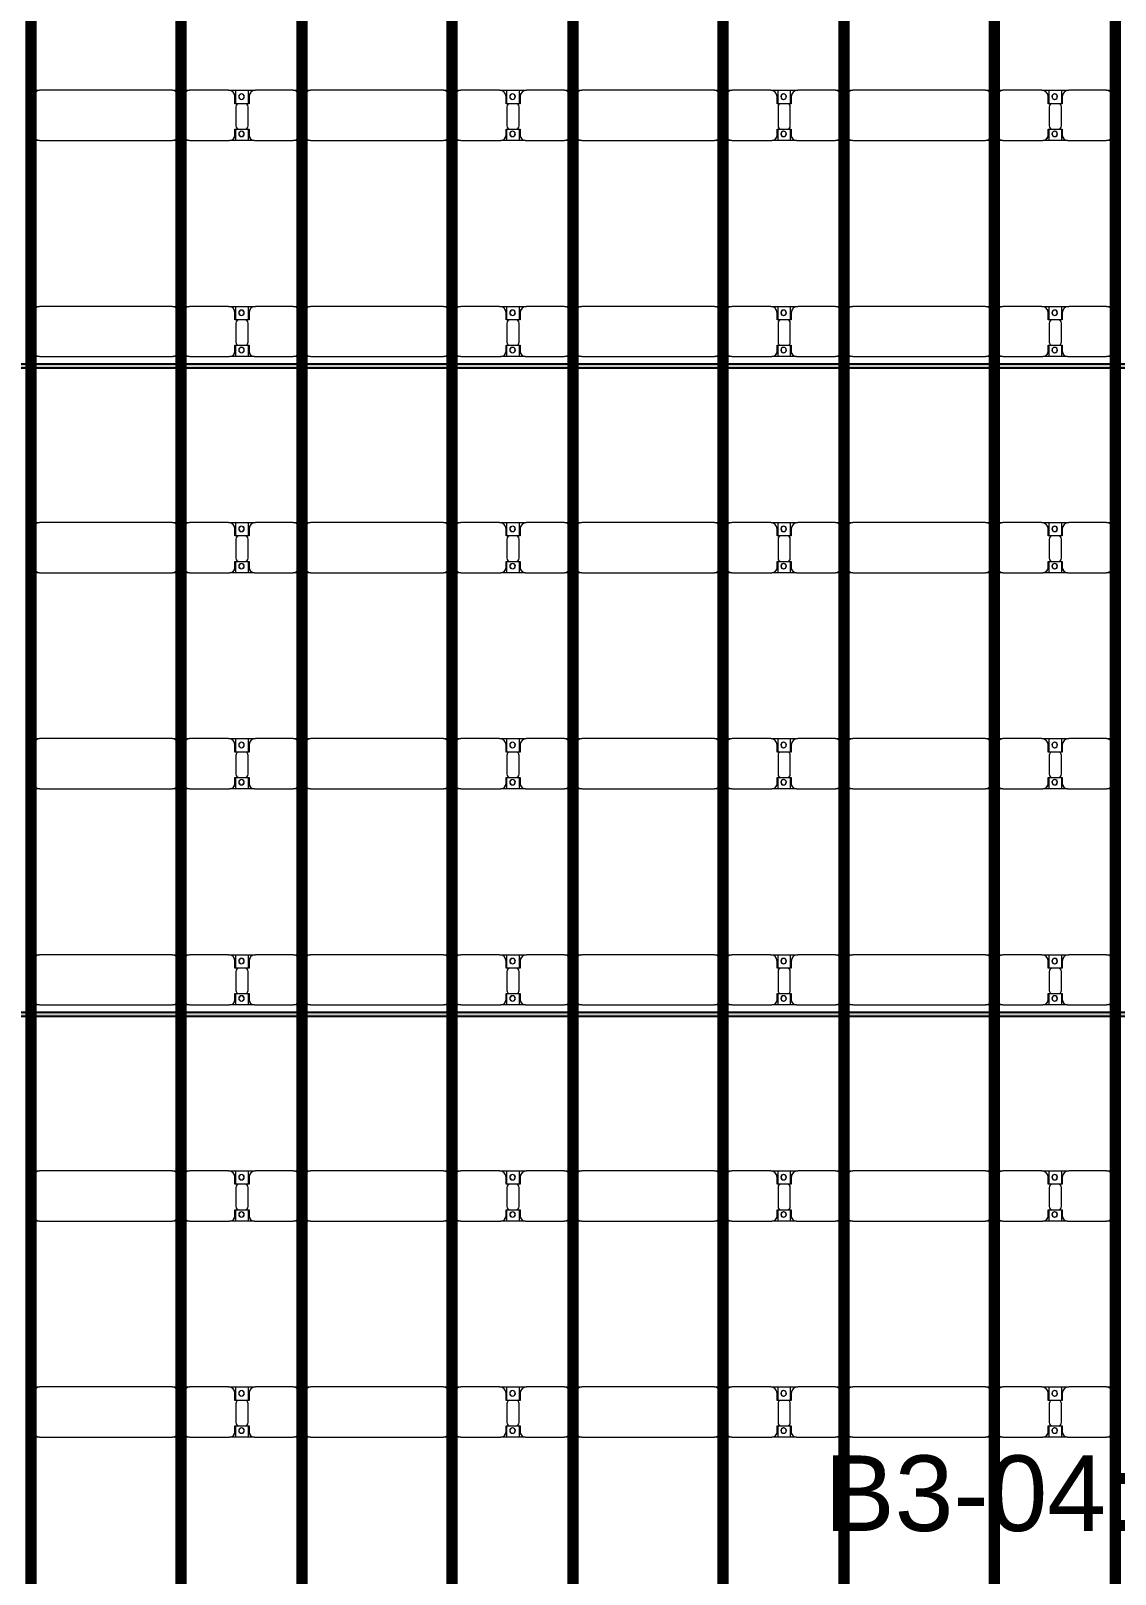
# Model space of a CAD drawing. Header units: millimetres. Extents: x 312848 to 517332, y -142134 to -35114.
# Drawn here: x 370325 to 380365, y -128827 to -114545 of the extents above; entities that cross this region are included whole.
import ezdxf

# ---------------------------------------------------------------- set-up
doc = ezdxf.new("R2010")
doc.units = ezdxf.units.MM
doc.layers.add('A-GENM', color=13, linetype='Continuous', lineweight=9)
doc.layers.add('S-BEAM', color=12, linetype='Continuous', lineweight=9)
doc.layers.add('GC-GHI CHU', color=2, linetype='Continuous')
doc.styles.add('GC_VN', font='arial.ttf')

# ---------------------------------------------------------------- blocks, each defined once
blk = doc.blocks.new('Dai phao do pin - DẢI PHAO ĐỠ PIN-V1-KHUNG KẾT CẤU BÈ PIN 3')
at = {"layer": 'A-GENM', "color": 7}
for p, q in [((41990, 242), (42050, 242)), ((42000, 192), (42000, -173)), ((43280, 242), (42050, 242)), ((43280, 242), (43340, 242)), ((43330, -173), (43330, 192)), ((43380, 242), (43440, 242)), ((43390, 192), (43390, -173)), ((43800, 242), (43440, 242)), ((43800, 242), (43982, 242)), ((43860, 118), (43860, 182)), ((43868, 242), (44050, 242)), ((43868, 118), (43868, 242)), ((43982, 242), (43982, 118)), ((43990, 182), (43990, 118)), ((44400, 242), (44050, 242)), ((44400, 242), (44460, 242)), ((44450, -173), (44450, 192)), ((44500, 242), (44560, 242)), ((44510, 192), (44510, -173)), ((45790, 242), (44560, 242)), ((45790, 242), (45850, 242)), ((45840, -173), (45840, 192)), ((45890, 242), (45950, 242)), ((45900, 192), (45900, -173)), ((46310, 242), (45950, 242)), ((46310, 242), (46492, 242)), ((46370, 118), (46370, 182)), ((46378, 242), (46560, 242)), ((46378, 118), (46378, 242)), ((46492, 242), (46492, 118)), ((46500, 182), (46500, 118)), ((46910, 242), (46560, 242)), ((46910, 242), (46970, 242)), ((46960, -173), (46960, 192)), ((47010, 242), (47070, 242)), ((47020, 192), (47020, -173)), ((48300, 242), (47070, 242)), ((48300, 242), (48360, 242)), ((48350, -173), (48350, 192)), ((48400, 242), (48460, 242)), ((48410, 192), (48410, -173)), ((48820, 242), (48460, 242)), ((48820, 242), (49002, 242)), ((48880, 118), (48880, 182)), ((48888, 242), (49070, 242)), ((48888, 118), (48888, 242)), ((49002, 242), (49002, 118)), ((49010, 182), (49010, 118)), ((49420, 242), (49070, 242)), ((49420, 242), (49480, 242)), ((49470, -173), (49470, 192)), ((49520, 242), (49580, 242)), ((49530, 192), (49530, -173)), ((50810, 242), (49580, 242)), ((50810, 242), (50870, 242)), ((50860, -173), (50860, 192)), ((50910, 242), (50970, 242)), ((50920, 192), (50920, -173)), ((51330, 242), (50970, 242)), ((51330, 242), (51512, 242)), ((51390, 118), (51390, 182)), ((51398, 242), (51580, 242)), ((51398, 118), (51398, 242)), ((51512, 242), (51512, 118)), ((51520, 182), (51520, 118)), ((51930, 242), (51580, 242)), ((51930, 242), (51990, 242)), ((51980, -173), (51980, 192)), ((43952, 118), (43860, 118)), ((43868, 88), (43868, -88)), ((43990, 118), (43898, 118)), ((43982, -88), (43982, 88)), ((46462, 118), (46370, 118)), ((46378, 88), (46378, -88)), ((46500, 118), (46408, 118)), ((46492, -88), (46492, 88)), ((48972, 118), (48880, 118)), ((48888, 88), (48888, -88)), ((49010, 118), (48918, 118)), ((49002, -88), (49002, 88)), ((51482, 118), (51390, 118)), ((51398, 88), (51398, -88)), ((51520, 118), (51428, 118)), ((51512, -88), (51512, 88)), ((43860, -173), (43860, -118)), ((43860, -118), (43952, -118)), ((43868, -223), (43868, -118)), ((43898, -118), (43990, -118)), ((43982, -118), (43982, -223)), ((43990, -118), (43990, -173)), ((46370, -173), (46370, -118)), ((46370, -118), (46462, -118)), ((46378, -223), (46378, -118)), ((46408, -118), (46500, -118)), ((46492, -118), (46492, -223)), ((46500, -118), (46500, -173)), ((48880, -173), (48880, -118)), ((48880, -118), (48972, -118)), ((48888, -223), (48888, -118)), ((48918, -118), (49010, -118)), ((49002, -118), (49002, -223)), ((49010, -118), (49010, -173)), ((51390, -173), (51390, -118)), ((51390, -118), (51482, -118)), ((51398, -223), (51398, -118)), ((51428, -118), (51520, -118)), ((51512, -118), (51512, -223)), ((51520, -118), (51520, -173)), ((42050, -223), (41990, -223)), ((42050, -223), (43280, -223)), ((43340, -223), (43280, -223)), ((43440, -223), (43380, -223)), ((43440, -223), (43810, -223)), ((43982, -223), (43810, -223)), ((44040, -223), (43868, -223)), ((44040, -223), (44400, -223)), ((44460, -223), (44400, -223)), ((44560, -223), (44500, -223)), ((44560, -223), (45790, -223)), ((45850, -223), (45790, -223)), ((45950, -223), (45890, -223)), ((45950, -223), (46320, -223)), ((46492, -223), (46320, -223)), ((46550, -223), (46378, -223)), ((46550, -223), (46910, -223)), ((46970, -223), (46910, -223)), ((47070, -223), (47010, -223)), ((47070, -223), (48300, -223)), ((48360, -223), (48300, -223)), ((48460, -223), (48400, -223)), ((48460, -223), (48830, -223)), ((49002, -223), (48830, -223)), ((49060, -223), (48888, -223)), ((49060, -223), (49420, -223)), ((49480, -223), (49420, -223)), ((49580, -223), (49520, -223)), ((49580, -223), (50810, -223)), ((50870, -223), (50810, -223)), ((50970, -223), (50910, -223)), ((50970, -223), (51340, -223)), ((51512, -223), (51340, -223)), ((51570, -223), (51398, -223)), ((51570, -223), (51930, -223)), ((51990, -223), (51930, -223))]:
    blk.add_line(p, q, dxfattribs=at)
for centre, radius, start, end in [((42050, 192), 50, 90, 180), ((42050, 192), 50, 105, 180), ((43280, 192), 50, 360, 90), ((43280, 192), 50, 15, 90), ((43440, 192), 50, 90, 180), ((43440, 192), 50, 135, 180), ((43800, 182), 60, 0, 90), ((43800, 182), 60, 0, 30), ((43919, 183), 25, 360, 180), ((43919, 183), 25, 180, 0), ((43921, 183), 25, 360, 180), ((43921, 183), 25, 180, 0), ((44050, 182), 60, 90, 180), ((44050, 182), 60, 150, 180), ((44400, 192), 50, 0, 90), ((44400, 192), 50, 0, 45), ((44560, 192), 50, 90, 180), ((44560, 192), 50, 105, 180), ((45790, 192), 50, 360, 90), ((45790, 192), 50, 15, 90), ((45950, 192), 50, 90, 180), ((45950, 192), 50, 135, 180), ((46310, 182), 60, 0, 90), ((46310, 182), 60, 0, 30), ((46429, 183), 25, 0, 180), ((46429, 183), 25, 180, 0), ((46431, 183), 25, 0, 180), ((46431, 183), 25, 180, 0), ((46560, 182), 60, 90, 180), ((46560, 182), 60, 150, 180), ((46910, 192), 50, 0, 90), ((46910, 192), 50, 0, 45), ((47070, 192), 50, 90, 180), ((47070, 192), 50, 105, 180), ((48300, 192), 50, 360, 90), ((48300, 192), 50, 15, 90), ((48460, 192), 50, 90, 180), ((48460, 192), 50, 135, 180), ((48820, 182), 60, 0, 90), ((48820, 182), 60, 0, 30), ((48939, 183), 25, 360, 180), ((48939, 183), 25, 180, 0), ((48941, 183), 25, 0, 180), ((48941, 183), 25, 180, 0), ((49070, 182), 60, 90, 180), ((49070, 182), 60, 150, 180), ((49420, 192), 50, 0, 90), ((49420, 192), 50, 5.2735, 45), ((49580, 192), 50, 90, 180), ((49580, 192), 50, 105, 180), ((50810, 192), 50, 360, 90), ((50810, 192), 50, 15, 90), ((50970, 192), 50, 90, 180), ((50970, 192), 50, 135, 180), ((51330, 182), 60, 0, 90), ((51330, 182), 60, 0, 30), ((51449, 183), 25, 360, 180), ((51449, 183), 25, 180, 0), ((51451, 183), 25, 360, 180), ((51451, 183), 25, 180, 360), ((51580, 182), 60, 90, 180), ((51580, 182), 60, 150, 180), ((51930, 192), 50, 0, 90), ((51930, 192), 50, 0, 45), ((43898, 88), 30, 90, 180), ((43952, 88), 30, 360, 90), ((46408, 88), 30, 90, 180), ((46462, 88), 30, 360, 90), ((48918, 88), 30, 90, 180), ((48972, 88), 30, 0, 90), ((51428, 88), 30, 90, 180), ((51482, 88), 30, 360, 90), ((43898, -88), 30, 180, 270), ((43919, -162), 25, 0, 180), ((43921, -162), 25, 0, 180), ((43952, -88), 30, 270, 0), ((46408, -88), 30, 180, 270), ((46429, -162), 25, 0, 180), ((46431, -162), 25, 0, 180), ((46462, -88), 30, 270, 0), ((48918, -88), 30, 180, 270), ((48939, -162), 25, 0, 180), ((48941, -162), 25, 360, 180), ((48972, -88), 30, 270, 0), ((51428, -88), 30, 180, 270), ((51449, -162), 25, 0, 180), ((51451, -162), 25, 0, 180), ((51482, -88), 30, 270, 0), ((42050, -173), 50, 180, 270), ((42050, -173), 50, 180, 270), ((43280, -173), 50, 270, 0), ((43280, -173), 50, 285, 0), ((43440, -173), 50, 180, 270), ((43440, -173), 50, 180, 225), ((43810, -173), 50, 270, 0), ((43810, -173), 50, 315, 0), ((43919, -162), 25, 180, 360), ((43921, -162), 25, 180, 0), ((44040, -173), 50, 180, 270), ((44040, -173), 50, 180, 225), ((44400, -173), 50, 270, 0), ((44400, -173), 50, 315, 0), ((44560, -173), 50, 180, 270), ((44560, -173), 50, 180, 270), ((45790, -173), 50, 270, 0), ((45790, -173), 50, 285, 0), ((45950, -173), 50, 180, 270), ((45950, -173), 50, 180, 225), ((46320, -173), 50, 270, 0), ((46320, -173), 50, 315, 0), ((46429, -162), 25, 180, 360), ((46431, -162), 25, 180, 0), ((46550, -173), 50, 180, 270), ((46550, -173), 50, 180, 225), ((46910, -173), 50, 270, 0), ((46910, -173), 50, 315, 0), ((47070, -173), 50, 180, 270), ((47070, -173), 50, 180, 270), ((48300, -173), 50, 270, 0), ((48300, -173), 50, 285, 0), ((48460, -173), 50, 180, 270), ((48460, -173), 50, 180, 225), ((48830, -173), 50, 270, 0), ((48830, -173), 50, 315, 0), ((48939, -162), 25, 180, 360), ((48941, -162), 25, 180, 0), ((49060, -173), 50, 180, 270), ((49060, -173), 50, 180, 225), ((49420, -173), 50, 270, 0), ((49420, -173), 50, 315, 354.7265), ((49580, -173), 50, 180, 270), ((49580, -173), 50, 180, 270), ((50810, -173), 50, 270, 360), ((50810, -173), 50, 285, 360), ((50970, -173), 50, 180, 270), ((50970, -173), 50, 180, 225), ((51340, -173), 50, 270, 0), ((51340, -173), 50, 316.9112, 0), ((51449, -162), 25, 180, 0), ((51451, -162), 25, 180, 0), ((51570, -173), 50, 180, 270), ((51570, -173), 50, 180, 225), ((51930, -173), 50, 270, 0), ((51930, -173), 50, 315, 360)]:
    blk.add_arc(centre, radius, start, end, dxfattribs=at)
blk = doc.blocks.new('Dai phao do pin - DẢI PHAO ĐỠ PIN-V2-KHUNG KẾT CẤU BÈ PIN 3')
at = {"layer": 'A-GENM', "color": 7}
for p, q in [((41990, 242), (42050, 242)), ((42000, 192), (42000, -173)), ((43280, 242), (42050, 242)), ((43280, 242), (43340, 242)), ((43330, -173), (43330, 192)), ((43380, 242), (43440, 242)), ((43390, 192), (43390, -173)), ((43800, 242), (43440, 242)), ((43800, 242), (43982, 242)), ((43860, 118), (43860, 182)), ((43868, 242), (44050, 242)), ((43868, 118), (43868, 242)), ((43982, 242), (43982, 118)), ((43990, 182), (43990, 118)), ((44400, 242), (44050, 242)), ((44400, 242), (44460, 242)), ((44450, -173), (44450, 192)), ((44500, 242), (44560, 242)), ((44510, 192), (44510, -173)), ((45790, 242), (44560, 242)), ((45790, 242), (45850, 242)), ((45840, -173), (45840, 192)), ((45890, 242), (45950, 242)), ((45900, 192), (45900, -173)), ((46310, 242), (45950, 242)), ((46310, 242), (46492, 242)), ((46370, 118), (46370, 182)), ((46378, 242), (46560, 242)), ((46378, 118), (46378, 242)), ((46492, 242), (46492, 118)), ((46500, 182), (46500, 118)), ((46910, 242), (46560, 242)), ((46910, 242), (46970, 242)), ((46960, -173), (46960, 192)), ((47010, 242), (47070, 242)), ((47020, 192), (47020, -173)), ((48300, 242), (47070, 242)), ((48300, 242), (48360, 242)), ((48350, -173), (48350, 192)), ((48400, 242), (48460, 242)), ((48410, 192), (48410, -173)), ((48820, 242), (48460, 242)), ((48820, 242), (49002, 242)), ((48880, 118), (48880, 182)), ((48888, 242), (49070, 242)), ((48888, 118), (48888, 242)), ((49002, 242), (49002, 118)), ((49010, 182), (49010, 118)), ((49420, 242), (49070, 242)), ((49420, 242), (49480, 242)), ((49470, -173), (49470, 192)), ((49520, 242), (49580, 242)), ((49530, 192), (49530, -173)), ((50810, 242), (49580, 242)), ((50810, 242), (50870, 242)), ((50860, -173), (50860, 192)), ((50910, 242), (50970, 242)), ((50920, 192), (50920, -173)), ((51330, 242), (50970, 242)), ((51330, 242), (51512, 242)), ((51390, 118), (51390, 182)), ((51398, 242), (51580, 242)), ((51398, 118), (51398, 242)), ((51512, 242), (51512, 118)), ((51520, 182), (51520, 118)), ((51930, 242), (51580, 242)), ((51930, 242), (51990, 242)), ((51980, -173), (51980, 192)), ((43952, 118), (43860, 118)), ((43868, 88), (43868, -88)), ((43990, 118), (43898, 118)), ((43982, -88), (43982, 88)), ((46462, 118), (46370, 118)), ((46378, 88), (46378, -88)), ((46500, 118), (46408, 118)), ((46492, -88), (46492, 88)), ((48972, 118), (48880, 118)), ((48888, 88), (48888, -88)), ((49010, 118), (48918, 118)), ((49002, -88), (49002, 88)), ((51482, 118), (51390, 118)), ((51398, 88), (51398, -88)), ((51520, 118), (51428, 118)), ((51512, -88), (51512, 88)), ((43860, -173), (43860, -118)), ((43860, -118), (43952, -118)), ((43868, -223), (43868, -118)), ((43898, -118), (43990, -118)), ((43982, -118), (43982, -223)), ((43990, -118), (43990, -173)), ((46370, -173), (46370, -118)), ((46370, -118), (46462, -118)), ((46378, -223), (46378, -118)), ((46408, -118), (46500, -118)), ((46492, -118), (46492, -223)), ((46500, -118), (46500, -173)), ((48880, -173), (48880, -118)), ((48880, -118), (48972, -118)), ((48888, -223), (48888, -118)), ((48918, -118), (49010, -118)), ((49002, -118), (49002, -223)), ((49010, -118), (49010, -173)), ((51390, -173), (51390, -118)), ((51390, -118), (51482, -118)), ((51398, -223), (51398, -118)), ((51428, -118), (51520, -118)), ((51512, -118), (51512, -223)), ((51520, -118), (51520, -173)), ((42050, -223), (41990, -223)), ((42050, -223), (43280, -223)), ((43340, -223), (43280, -223)), ((43440, -223), (43380, -223)), ((43440, -223), (43810, -223)), ((43982, -223), (43810, -223)), ((44040, -223), (43868, -223)), ((44040, -223), (44400, -223)), ((44460, -223), (44400, -223)), ((44560, -223), (44500, -223)), ((44560, -223), (45790, -223)), ((45850, -223), (45790, -223)), ((45950, -223), (45890, -223)), ((45950, -223), (46320, -223)), ((46492, -223), (46320, -223)), ((46550, -223), (46378, -223)), ((46550, -223), (46910, -223)), ((46970, -223), (46910, -223)), ((47070, -223), (47010, -223)), ((47070, -223), (48300, -223)), ((48360, -223), (48300, -223)), ((48460, -223), (48400, -223)), ((48460, -223), (48830, -223)), ((49002, -223), (48830, -223)), ((49060, -223), (48888, -223)), ((49060, -223), (49420, -223)), ((49480, -223), (49420, -223)), ((49580, -223), (49520, -223)), ((49580, -223), (50810, -223)), ((50870, -223), (50810, -223)), ((50970, -223), (50910, -223)), ((50970, -223), (51340, -223)), ((51512, -223), (51340, -223)), ((51570, -223), (51398, -223)), ((51570, -223), (51930, -223)), ((51990, -223), (51930, -223))]:
    blk.add_line(p, q, dxfattribs=at)
for centre, radius, start, end in [((42050, 192), 50, 90, 180), ((42050, 192), 50, 105, 180), ((43280, 192), 50, 360, 90), ((43280, 192), 50, 15, 90), ((43440, 192), 50, 90, 180), ((43440, 192), 50, 135, 180), ((43800, 182), 60, 0, 90), ((43800, 182), 60, 0, 28.8526), ((43919, 183), 25, 360, 180), ((43919, 183), 25, 180, 0), ((43921, 183), 25, 360, 180), ((43921, 183), 25, 180, 0), ((44050, 182), 60, 90, 180), ((44050, 182), 60, 151.1474, 180), ((44400, 192), 50, 0, 90), ((44400, 192), 50, 0, 45), ((44560, 192), 50, 90, 180), ((44560, 192), 50, 105, 180), ((45790, 192), 50, 360, 90), ((45790, 192), 50, 15, 90), ((45950, 192), 50, 90, 180), ((45950, 192), 50, 135, 180), ((46310, 182), 60, 0, 90), ((46310, 182), 60, 0, 28.8526), ((46429, 183), 25, 0, 180), ((46429, 183), 25, 180, 0), ((46431, 183), 25, 0, 180), ((46431, 183), 25, 180, 0), ((46560, 182), 60, 90, 180), ((46560, 182), 60, 151.1474, 180), ((46910, 192), 50, 0, 90), ((46910, 192), 50, 0, 45), ((47070, 192), 50, 90, 180), ((47070, 192), 50, 105, 180), ((48300, 192), 50, 360, 90), ((48300, 192), 50, 15, 90), ((48460, 192), 50, 90, 180), ((48460, 192), 50, 135, 180), ((48820, 182), 60, 0, 90), ((48820, 182), 60, 0, 28.8526), ((48939, 183), 25, 360, 180), ((48939, 183), 25, 180, 0), ((48941, 183), 25, 0, 180), ((48941, 183), 25, 180, 0), ((49070, 182), 60, 90, 180), ((49070, 182), 60, 151.1474, 180), ((49420, 192), 50, 0, 90), ((49420, 192), 50, 5.2735, 45), ((49580, 192), 50, 90, 180), ((49580, 192), 50, 105, 180), ((50810, 192), 50, 360, 90), ((50810, 192), 50, 15, 90), ((50970, 192), 50, 90, 180), ((50970, 192), 50, 135, 180), ((51330, 182), 60, 0, 90), ((51330, 182), 60, 0, 28.8526), ((51449, 183), 25, 360, 180), ((51449, 183), 25, 180, 0), ((51451, 183), 25, 360, 180), ((51451, 183), 25, 180, 360), ((51580, 182), 60, 90, 180), ((51580, 182), 60, 151.1474, 180), ((51930, 192), 50, 0, 90), ((51930, 192), 50, 0, 45), ((43898, 88), 30, 90, 180), ((43952, 88), 30, 360, 90), ((46408, 88), 30, 90, 180), ((46462, 88), 30, 360, 90), ((48918, 88), 30, 90, 180), ((48972, 88), 30, 0, 90), ((51428, 88), 30, 90, 180), ((51482, 88), 30, 360, 90), ((43898, -88), 30, 180, 270), ((43919, -162), 25, 0, 180), ((43921, -162), 25, 0, 180), ((43952, -88), 30, 270, 0), ((46408, -88), 30, 180, 270), ((46429, -162), 25, 0, 180), ((46431, -162), 25, 0, 180), ((46462, -88), 30, 270, 0), ((48918, -88), 30, 180, 270), ((48939, -162), 25, 0, 180), ((48941, -162), 25, 360, 180), ((48972, -88), 30, 270, 0), ((51428, -88), 30, 180, 270), ((51449, -162), 25, 0, 180), ((51451, -162), 25, 0, 180), ((51482, -88), 30, 270, 0), ((42050, -173), 50, 180, 270), ((42050, -173), 50, 180, 270), ((43280, -173), 50, 270, 0), ((43280, -173), 50, 285, 0), ((43440, -173), 50, 180, 270), ((43440, -173), 50, 180, 225), ((43810, -173), 50, 270, 0), ((43810, -173), 50, 315, 0), ((43919, -162), 25, 180, 360), ((43921, -162), 25, 180, 0), ((44040, -173), 50, 180, 270), ((44040, -173), 50, 180, 225), ((44400, -173), 50, 270, 0), ((44400, -173), 50, 315, 0), ((44560, -173), 50, 180, 270), ((44560, -173), 50, 180, 270), ((45790, -173), 50, 270, 0), ((45790, -173), 50, 285, 0), ((45950, -173), 50, 180, 270), ((45950, -173), 50, 180, 225), ((46320, -173), 50, 270, 0), ((46320, -173), 50, 315, 0), ((46429, -162), 25, 180, 360), ((46431, -162), 25, 180, 0), ((46550, -173), 50, 180, 270), ((46550, -173), 50, 180, 225), ((46910, -173), 50, 270, 0), ((46910, -173), 50, 315, 0), ((47070, -173), 50, 180, 270), ((47070, -173), 50, 180, 270), ((48300, -173), 50, 270, 0), ((48300, -173), 50, 285, 0), ((48460, -173), 50, 180, 270), ((48460, -173), 50, 180, 225), ((48830, -173), 50, 270, 0), ((48830, -173), 50, 315, 0), ((48939, -162), 25, 180, 360), ((48941, -162), 25, 180, 0), ((49060, -173), 50, 180, 270), ((49060, -173), 50, 180, 225), ((49420, -173), 50, 270, 0), ((49420, -173), 50, 315, 354.7265), ((49580, -173), 50, 180, 270), ((49580, -173), 50, 180, 270), ((50810, -173), 50, 270, 360), ((50810, -173), 50, 285, 360), ((50970, -173), 50, 180, 270), ((50970, -173), 50, 180, 225), ((51340, -173), 50, 270, 0), ((51340, -173), 50, 316.9112, 0), ((51449, -162), 25, 180, 0), ((51451, -162), 25, 180, 0), ((51570, -173), 50, 180, 270), ((51570, -173), 50, 180, 225), ((51930, -173), 50, 270, 0), ((51930, -173), 50, 315, 360)]:
    blk.add_arc(centre, radius, start, end, dxfattribs=at)
blk = doc.blocks.new('Dai phao do pin - DẢI PHAO ĐỠ PIN-67477-KHUNG KẾT CẤU BÈ PIN 3')
at = {"layer": 'A-GENM', "color": 7}
for p, q in [((41990, 242), (42050, 242)), ((42000, 192), (42000, -173)), ((43280, 242), (42050, 242)), ((43280, 242), (43340, 242)), ((43330, -173), (43330, 192)), ((43380, 242), (43440, 242)), ((43390, 192), (43390, -173)), ((43800, 242), (43440, 242)), ((43800, 242), (43982, 242)), ((43860, 118), (43860, 182)), ((43868, 242), (44050, 242)), ((43868, 118), (43868, 242)), ((43982, 242), (43982, 118)), ((43990, 182), (43990, 118)), ((44400, 242), (44050, 242)), ((44400, 242), (44460, 242)), ((44450, -173), (44450, 192)), ((44500, 242), (44560, 242)), ((44510, 192), (44510, -173)), ((45790, 242), (44560, 242)), ((45790, 242), (45850, 242)), ((45840, -173), (45840, 192)), ((45890, 242), (45950, 242)), ((45900, 192), (45900, -173)), ((46310, 242), (45950, 242)), ((46310, 242), (46492, 242)), ((46370, 118), (46370, 182)), ((46378, 242), (46560, 242)), ((46378, 118), (46378, 242)), ((46492, 242), (46492, 118)), ((46500, 182), (46500, 118)), ((46910, 242), (46560, 242)), ((46910, 242), (46970, 242)), ((46960, -173), (46960, 192)), ((47010, 242), (47070, 242)), ((47020, 192), (47020, -173)), ((48300, 242), (47070, 242)), ((48300, 242), (48360, 242)), ((48350, -173), (48350, 192)), ((48400, 242), (48460, 242)), ((48410, 192), (48410, -173)), ((48820, 242), (48460, 242)), ((48820, 242), (49002, 242)), ((48880, 118), (48880, 182)), ((48888, 242), (49070, 242)), ((48888, 118), (48888, 242)), ((49002, 242), (49002, 118)), ((49010, 182), (49010, 118)), ((49420, 242), (49070, 242)), ((49420, 242), (49480, 242)), ((49470, -173), (49470, 192)), ((49520, 242), (49580, 242)), ((49530, 192), (49530, -173)), ((50810, 242), (49580, 242)), ((50810, 242), (50870, 242)), ((50860, -173), (50860, 192)), ((50910, 242), (50970, 242)), ((50920, 192), (50920, -173)), ((51330, 242), (50970, 242)), ((51330, 242), (51512, 242)), ((51390, 118), (51390, 182)), ((51398, 242), (51580, 242)), ((51398, 118), (51398, 242)), ((51512, 242), (51512, 118)), ((51520, 182), (51520, 118)), ((51930, 242), (51580, 242)), ((51930, 242), (51990, 242)), ((51980, -173), (51980, 192)), ((43952, 118), (43860, 118)), ((43868, 88), (43868, -88)), ((43990, 118), (43898, 118)), ((43982, -88), (43982, 88)), ((46462, 118), (46370, 118)), ((46378, 88), (46378, -88)), ((46500, 118), (46408, 118)), ((46492, -88), (46492, 88)), ((48972, 118), (48880, 118)), ((48888, 88), (48888, -88)), ((49010, 118), (48918, 118)), ((49002, -88), (49002, 88)), ((51482, 118), (51390, 118)), ((51398, 88), (51398, -88)), ((51520, 118), (51428, 118)), ((51512, -88), (51512, 88)), ((43860, -173), (43860, -118)), ((43860, -118), (43952, -118)), ((43868, -223), (43868, -118)), ((43898, -118), (43990, -118)), ((43982, -118), (43982, -223)), ((43990, -118), (43990, -173)), ((46370, -173), (46370, -118)), ((46370, -118), (46462, -118)), ((46378, -223), (46378, -118)), ((46408, -118), (46500, -118)), ((46492, -118), (46492, -223)), ((46500, -118), (46500, -173)), ((48880, -173), (48880, -118)), ((48880, -118), (48972, -118)), ((48888, -223), (48888, -118)), ((48918, -118), (49010, -118)), ((49002, -118), (49002, -223)), ((49010, -118), (49010, -173)), ((51390, -173), (51390, -118)), ((51390, -118), (51482, -118)), ((51398, -223), (51398, -118)), ((51428, -118), (51520, -118)), ((51512, -118), (51512, -223)), ((51520, -118), (51520, -173)), ((42050, -223), (41990, -223)), ((42050, -223), (43280, -223)), ((43340, -223), (43280, -223)), ((43440, -223), (43380, -223)), ((43440, -223), (43810, -223)), ((43982, -223), (43810, -223)), ((44040, -223), (43868, -223)), ((44040, -223), (44400, -223)), ((44460, -223), (44400, -223)), ((44560, -223), (44500, -223)), ((44560, -223), (45790, -223)), ((45850, -223), (45790, -223)), ((45950, -223), (45890, -223)), ((45950, -223), (46320, -223)), ((46492, -223), (46320, -223)), ((46550, -223), (46378, -223)), ((46550, -223), (46910, -223)), ((46970, -223), (46910, -223)), ((47070, -223), (47010, -223)), ((47070, -223), (48300, -223)), ((48360, -223), (48300, -223)), ((48460, -223), (48400, -223)), ((48460, -223), (48830, -223)), ((49002, -223), (48830, -223)), ((49060, -223), (48888, -223)), ((49060, -223), (49420, -223)), ((49480, -223), (49420, -223)), ((49580, -223), (49520, -223)), ((49580, -223), (50810, -223)), ((50870, -223), (50810, -223)), ((50970, -223), (50910, -223)), ((50970, -223), (51340, -223)), ((51512, -223), (51340, -223)), ((51570, -223), (51398, -223)), ((51570, -223), (51930, -223)), ((51990, -223), (51930, -223))]:
    blk.add_line(p, q, dxfattribs=at)
for centre, radius, start, end in [((42050, 192), 50, 90, 180), ((42050, 192), 50, 105, 180), ((43280, 192), 50, 360, 90), ((43280, 192), 50, 15, 90), ((43440, 192), 50, 90, 180), ((43440, 192), 50, 135, 180), ((43800, 182), 60, 0, 90), ((43800, 182), 60, 0, 30), ((43919, 183), 25, 360, 180), ((43919, 183), 25, 180, 0), ((43921, 183), 25, 360, 180), ((43921, 183), 25, 180, 0), ((44050, 182), 60, 90, 180), ((44050, 182), 60, 150, 180), ((44400, 192), 50, 0, 90), ((44400, 192), 50, 0, 45), ((44560, 192), 50, 90, 180), ((44560, 192), 50, 105, 180), ((45790, 192), 50, 360, 90), ((45790, 192), 50, 15, 90), ((45950, 192), 50, 90, 180), ((45950, 192), 50, 135, 180), ((46310, 182), 60, 0, 90), ((46310, 182), 60, 0, 30), ((46429, 183), 25, 0, 180), ((46429, 183), 25, 180, 0), ((46431, 183), 25, 0, 180), ((46431, 183), 25, 180, 0), ((46560, 182), 60, 90, 180), ((46560, 182), 60, 150, 180), ((46910, 192), 50, 0, 90), ((46910, 192), 50, 0, 45), ((47070, 192), 50, 90, 180), ((47070, 192), 50, 105, 180), ((48300, 192), 50, 360, 90), ((48300, 192), 50, 15, 90), ((48460, 192), 50, 90, 180), ((48460, 192), 50, 135, 180), ((48820, 182), 60, 0, 90), ((48820, 182), 60, 0, 30), ((48939, 183), 25, 360, 180), ((48939, 183), 25, 180, 0), ((48941, 183), 25, 0, 180), ((48941, 183), 25, 180, 0), ((49070, 182), 60, 90, 180), ((49070, 182), 60, 150, 180), ((49420, 192), 50, 0, 90), ((49420, 192), 50, 5.2735, 45), ((49580, 192), 50, 90, 180), ((49580, 192), 50, 105, 180), ((50810, 192), 50, 360, 90), ((50810, 192), 50, 15, 90), ((50970, 192), 50, 90, 180), ((50970, 192), 50, 135, 180), ((51330, 182), 60, 0, 90), ((51330, 182), 60, 0, 30), ((51449, 183), 25, 360, 180), ((51449, 183), 25, 180, 0), ((51451, 183), 25, 360, 180), ((51451, 183), 25, 180, 360), ((51580, 182), 60, 90, 180), ((51580, 182), 60, 150, 180), ((51930, 192), 50, 0, 90), ((51930, 192), 50, 0, 45), ((43898, 88), 30, 90, 180), ((43952, 88), 30, 360, 90), ((46408, 88), 30, 90, 180), ((46462, 88), 30, 360, 90), ((48918, 88), 30, 90, 180), ((48972, 88), 30, 0, 90), ((51428, 88), 30, 90, 180), ((51482, 88), 30, 360, 90), ((43898, -88), 30, 180, 270), ((43919, -162), 25, 0, 180), ((43921, -162), 25, 0, 180), ((43952, -88), 30, 270, 0), ((46408, -88), 30, 180, 270), ((46429, -162), 25, 0, 180), ((46431, -162), 25, 0, 180), ((46462, -88), 30, 270, 0), ((48918, -88), 30, 180, 270), ((48939, -162), 25, 0, 180), ((48941, -162), 25, 360, 180), ((48972, -88), 30, 270, 0), ((51428, -88), 30, 180, 270), ((51449, -162), 25, 0, 180), ((51451, -162), 25, 0, 180), ((51482, -88), 30, 270, 0), ((42050, -173), 50, 180, 270), ((42050, -173), 50, 180, 270), ((43280, -173), 50, 270, 0), ((43280, -173), 50, 285, 0), ((43440, -173), 50, 180, 270), ((43440, -173), 50, 180, 225), ((43810, -173), 50, 270, 0), ((43810, -173), 50, 315, 0), ((43919, -162), 25, 180, 360), ((43921, -162), 25, 180, 0), ((44040, -173), 50, 180, 270), ((44040, -173), 50, 180, 225), ((44400, -173), 50, 270, 0), ((44400, -173), 50, 315, 0), ((44560, -173), 50, 180, 270), ((44560, -173), 50, 180, 270), ((45790, -173), 50, 270, 0), ((45790, -173), 50, 285, 0), ((45950, -173), 50, 180, 270), ((45950, -173), 50, 180, 225), ((46320, -173), 50, 270, 0), ((46320, -173), 50, 315, 0), ((46429, -162), 25, 180, 360), ((46431, -162), 25, 180, 0), ((46550, -173), 50, 180, 270), ((46550, -173), 50, 180, 225), ((46910, -173), 50, 270, 0), ((46910, -173), 50, 315, 0), ((47070, -173), 50, 180, 270), ((47070, -173), 50, 180, 270), ((48300, -173), 50, 270, 0), ((48300, -173), 50, 285, 0), ((48460, -173), 50, 180, 270), ((48460, -173), 50, 180, 225), ((48830, -173), 50, 270, 0), ((48830, -173), 50, 315, 0), ((48939, -162), 25, 180, 360), ((48941, -162), 25, 180, 0), ((49060, -173), 50, 180, 270), ((49060, -173), 50, 180, 225), ((49420, -173), 50, 270, 0), ((49420, -173), 50, 315, 354.7265), ((49580, -173), 50, 180, 270), ((49580, -173), 50, 180, 270), ((50810, -173), 50, 270, 360), ((50810, -173), 50, 285, 360), ((50970, -173), 50, 180, 270), ((50970, -173), 50, 180, 225), ((51340, -173), 50, 270, 0), ((51340, -173), 50, 316.9112, 0), ((51449, -162), 25, 180, 0), ((51451, -162), 25, 180, 0), ((51570, -173), 50, 180, 270), ((51570, -173), 50, 180, 225), ((51930, -173), 50, 270, 0), ((51930, -173), 50, 315, 360)]:
    blk.add_arc(centre, radius, start, end, dxfattribs=at)
blk = doc.blocks.new('Dai phao do pin - DẢI PHAO ĐỠ PIN-V3-KHUNG KẾT CẤU BÈ PIN 3')
at = {"layer": 'A-GENM', "color": 7}
for p, q in [((41990, 242), (42050, 242)), ((42000, 192), (42000, -173)), ((43280, 242), (42050, 242)), ((43280, 242), (43340, 242)), ((43330, -173), (43330, 192)), ((43380, 242), (43440, 242)), ((43390, 192), (43390, -173)), ((43800, 242), (43440, 242)), ((43800, 242), (43982, 242)), ((43860, 118), (43860, 182)), ((43868, 242), (44050, 242)), ((43868, 118), (43868, 242)), ((43982, 242), (43982, 118)), ((43990, 182), (43990, 118)), ((44400, 242), (44050, 242)), ((44400, 242), (44460, 242)), ((44450, -173), (44450, 192)), ((44500, 242), (44560, 242)), ((44510, 192), (44510, -173)), ((45790, 242), (44560, 242)), ((45790, 242), (45850, 242)), ((45840, -173), (45840, 192)), ((45890, 242), (45950, 242)), ((45900, 192), (45900, -173)), ((46310, 242), (45950, 242)), ((46310, 242), (46492, 242)), ((46370, 118), (46370, 182)), ((46378, 242), (46560, 242)), ((46378, 118), (46378, 242)), ((46492, 242), (46492, 118)), ((46500, 182), (46500, 118)), ((46910, 242), (46560, 242)), ((46910, 242), (46970, 242)), ((46960, -173), (46960, 192)), ((47010, 242), (47070, 242)), ((47020, 192), (47020, -173)), ((48300, 242), (47070, 242)), ((48300, 242), (48360, 242)), ((48350, -173), (48350, 192)), ((48400, 242), (48460, 242)), ((48410, 192), (48410, -173)), ((48820, 242), (48460, 242)), ((48820, 242), (49002, 242)), ((48880, 118), (48880, 182)), ((48888, 242), (49070, 242)), ((48888, 118), (48888, 242)), ((49002, 242), (49002, 118)), ((49010, 182), (49010, 118)), ((49420, 242), (49070, 242)), ((49420, 242), (49480, 242)), ((49470, -173), (49470, 192)), ((49520, 242), (49580, 242)), ((49530, 192), (49530, -173)), ((50810, 242), (49580, 242)), ((50810, 242), (50870, 242)), ((50860, -173), (50860, 192)), ((50910, 242), (50970, 242)), ((50920, 192), (50920, -173)), ((51330, 242), (50970, 242)), ((51330, 242), (51512, 242)), ((51390, 118), (51390, 182)), ((51398, 242), (51580, 242)), ((51398, 118), (51398, 242)), ((51512, 242), (51512, 118)), ((51520, 182), (51520, 118)), ((51930, 242), (51580, 242)), ((51930, 242), (51990, 242)), ((51980, -173), (51980, 192)), ((43952, 118), (43860, 118)), ((43868, 88), (43868, -88)), ((43990, 118), (43898, 118)), ((43982, -88), (43982, 88)), ((46462, 118), (46370, 118)), ((46378, 88), (46378, -88)), ((46500, 118), (46408, 118)), ((46492, -88), (46492, 88)), ((48972, 118), (48880, 118)), ((48888, 88), (48888, -88)), ((49010, 118), (48918, 118)), ((49002, -88), (49002, 88)), ((51482, 118), (51390, 118)), ((51398, 88), (51398, -88)), ((51520, 118), (51428, 118)), ((51512, -88), (51512, 88)), ((43860, -173), (43860, -118)), ((43860, -118), (43952, -118)), ((43868, -223), (43868, -118)), ((43898, -118), (43990, -118)), ((43982, -118), (43982, -223)), ((43990, -118), (43990, -173)), ((46370, -173), (46370, -118)), ((46370, -118), (46462, -118)), ((46378, -223), (46378, -118)), ((46408, -118), (46500, -118)), ((46492, -118), (46492, -223)), ((46500, -118), (46500, -173)), ((48880, -173), (48880, -118)), ((48880, -118), (48972, -118)), ((48888, -223), (48888, -118)), ((48918, -118), (49010, -118)), ((49002, -118), (49002, -223)), ((49010, -118), (49010, -173)), ((51390, -173), (51390, -118)), ((51390, -118), (51482, -118)), ((51398, -223), (51398, -118)), ((51428, -118), (51520, -118)), ((51512, -118), (51512, -223)), ((51520, -118), (51520, -173)), ((42050, -223), (41990, -223)), ((42050, -223), (43280, -223)), ((43340, -223), (43280, -223)), ((43440, -223), (43380, -223)), ((43440, -223), (43810, -223)), ((43982, -223), (43810, -223)), ((44040, -223), (43868, -223)), ((44040, -223), (44400, -223)), ((44460, -223), (44400, -223)), ((44560, -223), (44500, -223)), ((44560, -223), (45790, -223)), ((45850, -223), (45790, -223)), ((45950, -223), (45890, -223)), ((45950, -223), (46320, -223)), ((46492, -223), (46320, -223)), ((46550, -223), (46378, -223)), ((46550, -223), (46910, -223)), ((46970, -223), (46910, -223)), ((47070, -223), (47010, -223)), ((47070, -223), (48300, -223)), ((48360, -223), (48300, -223)), ((48460, -223), (48400, -223)), ((48460, -223), (48830, -223)), ((49002, -223), (48830, -223)), ((49060, -223), (48888, -223)), ((49060, -223), (49420, -223)), ((49480, -223), (49420, -223)), ((49580, -223), (49520, -223)), ((49580, -223), (50810, -223)), ((50870, -223), (50810, -223)), ((50970, -223), (50910, -223)), ((50970, -223), (51340, -223)), ((51512, -223), (51340, -223)), ((51570, -223), (51398, -223)), ((51570, -223), (51930, -223)), ((51990, -223), (51930, -223))]:
    blk.add_line(p, q, dxfattribs=at)
for centre, radius, start, end in [((42050, 192), 50, 90, 180), ((42050, 192), 50, 105, 180), ((43280, 192), 50, 360, 90), ((43280, 192), 50, 15, 90), ((43440, 192), 50, 90, 180), ((43440, 192), 50, 135, 180), ((43800, 182), 60, 0, 90), ((43800, 182), 60, 0, 30), ((43919, 183), 25, 360, 180), ((43919, 183), 25, 180, 0), ((43921, 183), 25, 360, 180), ((43921, 183), 25, 180, 0), ((44050, 182), 60, 90, 180), ((44050, 182), 60, 150, 180), ((44400, 192), 50, 0, 90), ((44400, 192), 50, 0, 45), ((44560, 192), 50, 90, 180), ((44560, 192), 50, 105, 180), ((45790, 192), 50, 360, 90), ((45790, 192), 50, 15, 90), ((45950, 192), 50, 90, 180), ((45950, 192), 50, 135, 180), ((46310, 182), 60, 0, 90), ((46310, 182), 60, 0, 30), ((46429, 183), 25, 0, 180), ((46429, 183), 25, 180, 0), ((46431, 183), 25, 0, 180), ((46431, 183), 25, 180, 0), ((46560, 182), 60, 90, 180), ((46560, 182), 60, 150, 180), ((46910, 192), 50, 0, 90), ((46910, 192), 50, 0, 45), ((47070, 192), 50, 90, 180), ((47070, 192), 50, 105, 180), ((48300, 192), 50, 360, 90), ((48300, 192), 50, 15, 90), ((48460, 192), 50, 90, 180), ((48460, 192), 50, 135, 180), ((48820, 182), 60, 0, 90), ((48820, 182), 60, 0, 30), ((48939, 183), 25, 360, 180), ((48939, 183), 25, 180, 0), ((48941, 183), 25, 0, 180), ((48941, 183), 25, 180, 0), ((49070, 182), 60, 90, 180), ((49070, 182), 60, 150, 180), ((49420, 192), 50, 0, 90), ((49420, 192), 50, 5.2735, 45), ((49580, 192), 50, 90, 180), ((49580, 192), 50, 105, 180), ((50810, 192), 50, 360, 90), ((50810, 192), 50, 15, 90), ((50970, 192), 50, 90, 180), ((50970, 192), 50, 135, 180), ((51330, 182), 60, 0, 90), ((51330, 182), 60, 0, 30), ((51449, 183), 25, 360, 180), ((51449, 183), 25, 180, 0), ((51451, 183), 25, 360, 180), ((51451, 183), 25, 180, 360), ((51580, 182), 60, 90, 180), ((51580, 182), 60, 150, 180), ((51930, 192), 50, 0, 90), ((51930, 192), 50, 0, 45), ((43898, 88), 30, 90, 180), ((43952, 88), 30, 360, 90), ((46408, 88), 30, 90, 180), ((46462, 88), 30, 360, 90), ((48918, 88), 30, 90, 180), ((48972, 88), 30, 0, 90), ((51428, 88), 30, 90, 180), ((51482, 88), 30, 360, 90), ((43898, -88), 30, 180, 270), ((43919, -162), 25, 0, 180), ((43921, -162), 25, 0, 180), ((43952, -88), 30, 270, 0), ((46408, -88), 30, 180, 270), ((46429, -162), 25, 0, 180), ((46431, -162), 25, 0, 180), ((46462, -88), 30, 270, 0), ((48918, -88), 30, 180, 270), ((48939, -162), 25, 0, 180), ((48941, -162), 25, 360, 180), ((48972, -88), 30, 270, 0), ((51428, -88), 30, 180, 270), ((51449, -162), 25, 0, 180), ((51451, -162), 25, 0, 180), ((51482, -88), 30, 270, 0), ((42050, -173), 50, 180, 270), ((42050, -173), 50, 180, 270), ((43280, -173), 50, 270, 0), ((43280, -173), 50, 285, 0), ((43440, -173), 50, 180, 270), ((43440, -173), 50, 180, 225), ((43810, -173), 50, 270, 0), ((43810, -173), 50, 315, 0), ((43919, -162), 25, 180, 360), ((43921, -162), 25, 180, 0), ((44040, -173), 50, 180, 270), ((44040, -173), 50, 180, 225), ((44400, -173), 50, 270, 0), ((44400, -173), 50, 315, 0), ((44560, -173), 50, 180, 270), ((44560, -173), 50, 180, 270), ((45790, -173), 50, 270, 0), ((45790, -173), 50, 285, 0), ((45950, -173), 50, 180, 270), ((45950, -173), 50, 180, 225), ((46320, -173), 50, 270, 0), ((46320, -173), 50, 315, 0), ((46429, -162), 25, 180, 360), ((46431, -162), 25, 180, 0), ((46550, -173), 50, 180, 270), ((46550, -173), 50, 180, 225), ((46910, -173), 50, 270, 0), ((46910, -173), 50, 315, 0), ((47070, -173), 50, 180, 270), ((47070, -173), 50, 180, 270), ((48300, -173), 50, 270, 0), ((48300, -173), 50, 285, 0), ((48460, -173), 50, 180, 270), ((48460, -173), 50, 180, 225), ((48830, -173), 50, 270, 0), ((48830, -173), 50, 315, 0), ((48939, -162), 25, 180, 360), ((48941, -162), 25, 180, 0), ((49060, -173), 50, 180, 270), ((49060, -173), 50, 180, 225), ((49420, -173), 50, 270, 0), ((49420, -173), 50, 315, 354.7265), ((49580, -173), 50, 180, 270), ((49580, -173), 50, 180, 270), ((50810, -173), 50, 270, 360), ((50810, -173), 50, 285, 360), ((50970, -173), 50, 180, 270), ((50970, -173), 50, 180, 225), ((51340, -173), 50, 270, 0), ((51340, -173), 50, 316.9112, 0), ((51449, -162), 25, 180, 0), ((51451, -162), 25, 180, 0), ((51570, -173), 50, 180, 270), ((51570, -173), 50, 180, 225), ((51930, -173), 50, 270, 0), ((51930, -173), 50, 315, 360)]:
    blk.add_arc(centre, radius, start, end, dxfattribs=at)
blk = doc.blocks.new('Dầm C52 - Hộp 40x60-V18-KHUNG KẾT CẤU BÈ PIN 3')
at = {"layer": 'S-BEAM', "lineweight": 25}
blk.add_hatch(color=4, dxfattribs=at).paths.add_polyline_path([(55975, -20), (55975, 20), (-55975, 20), (-55975, -20), (55936, -20)])
at = {"layer": 'S-BEAM', "color": 4, "lineweight": 25}
for p, q in [((-55975, 20), (55975, 20)), ((55975, -20), (-55975, -20))]:
    blk.add_line(p, q, dxfattribs=at)
blk = doc.blocks.new('Dầm C52 - Dầm C52-V13-KHUNG KẾT CẤU BÈ PIN 3')
at = {"layer": 'S-BEAM', "lineweight": 140}
blk.add_hatch(color=1, dxfattribs=at).paths.add_polyline_path([(-45616, 20), (-45616, -20), (45616, -20), (45616, 20), (-45569, 20)])
at = {"layer": 'S-BEAM', "color": 1, "lineweight": 140}
for p, q in [((-45616, 20), (45616, 20)), ((45616, -20), (-45616, -20))]:
    blk.add_line(p, q, dxfattribs=at)
blk = doc.blocks.new('be pin 3_rvt-1-KHUNG KẾT CẤU BÈ PIN 3')
at = {"layer": 'A-GENM', "color": 4, "lineweight": 25}
for name, p in [('Dai phao do pin - DẢI PHAO ĐỠ PIN-V3-KHUNG KẾT CẤU BÈ PIN 3', (328355, -115337)), ('Dai phao do pin - DẢI PHAO ĐỠ PIN-V1-KHUNG KẾT CẤU BÈ PIN 3', (328355, -117337)), ('Dai phao do pin - DẢI PHAO ĐỠ PIN-67477-KHUNG KẾT CẤU BÈ PIN 3', (328355, -119337)), ('Dai phao do pin - DẢI PHAO ĐỠ PIN-V1-KHUNG KẾT CẤU BÈ PIN 3', (328355, -121337)), ('Dai phao do pin - DẢI PHAO ĐỠ PIN-67477-KHUNG KẾT CẤU BÈ PIN 3', (328355, -123337)), ('Dai phao do pin - DẢI PHAO ĐỠ PIN-V2-KHUNG KẾT CẤU BÈ PIN 3', (328355, -125337)), ('Dai phao do pin - DẢI PHAO ĐỠ PIN-V1-KHUNG KẾT CẤU BÈ PIN 3', (328355, -127337))]:
    blk.add_blockref(name, p, dxfattribs=at)
at = {"layer": 'S-BEAM', "color": 4, "lineweight": 25, "rotation": 89.99999999999962}
for p in [(370325, -88364), (371715, -88364), (372835, -88364), (374225, -88364), (375345, -88364), (376735, -88364), (377855, -88364), (379245, -88364), (380365, -88364)]:
    blk.add_blockref('Dầm C52 - Dầm C52-V13-KHUNG KẾT CẤU BÈ PIN 3', p, dxfattribs=at)
at = {"layer": 'S-BEAM', "color": 4, "lineweight": 25}
for p in [(380508, -117647), (380508, -123647)]:
    blk.add_blockref('Dầm C52 - Hộp 40x60-V18-KHUNG KẾT CẤU BÈ PIN 3', p, dxfattribs=at)

msp = doc.modelspace()

# ---------------------------------------------------------------- block references
at = {"lineweight": 5}
msp.add_blockref('be pin 3_rvt-1-KHUNG KẾT CẤU BÈ PIN 3', (0, 0), dxfattribs=at)

# ---------------------------------------------------------------- texts
at = {"layer": 'GC-GHI CHU', "style": 'GC_VN'}
msp.add_text('B3-04: 2×15,0 m', height=700, dxfattribs=at).set_placement((377671.4, -128428.3))

doc.saveas('drawing.dxf')
